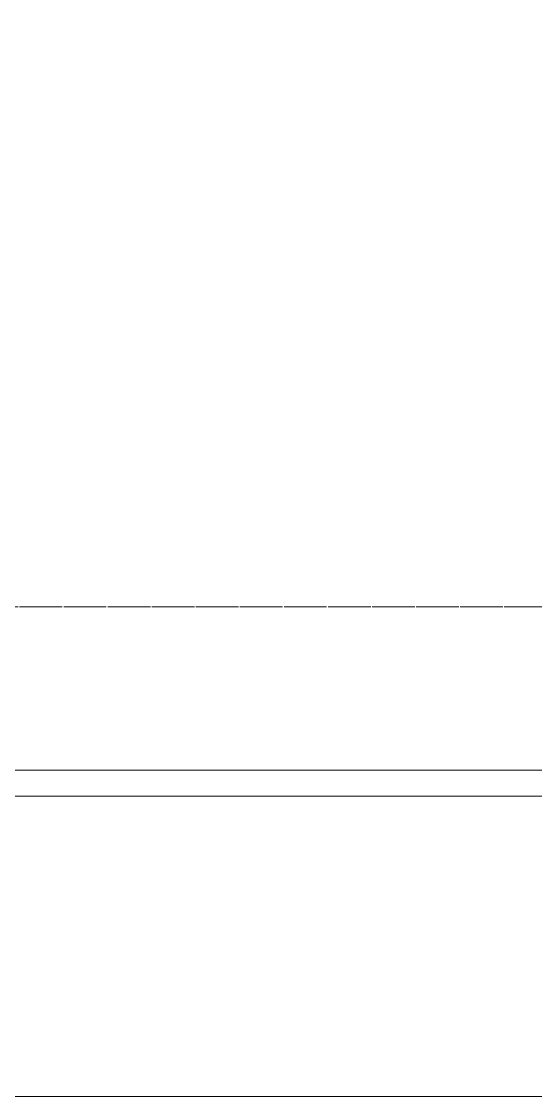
# Model space of a CAD drawing. Units: millimetres at full size. Extents: x -21196 to 21204, y -11807 to 11807.
# Drawn here: x -7074 to -6916.5, y -3530.1 to -3200.9 of the extents above; entities that cross this region are included whole.
import ezdxf

# ---------------------------------------------------------------- set-up
doc = ezdxf.new("R2010")
doc.units = ezdxf.units.MM
doc.header["$LTSCALE"] = 0.5
doc.linetypes.add('USER3', pattern=[26.999999, 20.299999, -1.7, 0.8, -1.7, 0.8, -1.7])
doc.layers.add('1-0_設備-5(241129配置図菊池追記(立面図).jww)(機器配置図 260128.dwg)', color=7, linetype='Continuous', lineweight=9)

msp = doc.modelspace()

# ---------------------------------------------------------------- linework, layer by layer
at = {"layer": '1-0_設備-5(241129配置図菊池追記(立面図).jww)(機器配置図 260128.dwg)'}
msp.add_line((-9209.5215, -3438.1471), (-6709.5215, -3438.1471), dxfattribs=at)
msp.add_line((-9209.5215, -3438.1471), (-6709.5215, -3438.1471), dxfattribs=at)
msp.add_line((-9209.5215, -3438.1471), (-6709.5215, -3438.1471), dxfattribs=at)
at = {"layer": '1-0_設備-5(241129配置図菊池追記(立面図).jww)(機器配置図 260128.dwg)', "linetype": 'USER3'}
for points in [[(-8999.5215, -1480.1471), (-6779.5215, -1480.1471), (-6779.5215, -3380.1471), (-8999.5215, -3380.1471)], [(-8999.5215, -1480.1471), (-6832.4215, -1480.1471), (-6832.4215, -3380.1471), (-8999.5215, -3380.1471)], [(-8995.3229, -1480.1471), (-6686.0215, -1480.1471), (-6686.0215, -3380.1471), (-8995.3229, -3380.1471)]]:
    msp.add_lwpolyline(points, close=True, dxfattribs=at)
at = {"layer": '1-0_設備-5(241129配置図菊池追記(立面図).jww)(機器配置図 260128.dwg)'}
msp.add_lwpolyline([(-9209.5215, -3530.1471), (-6709.5215, -3530.1471), (-6709.5215, -3430.1471), (-9209.5215, -3430.1471)], close=True, dxfattribs=at)
msp.add_lwpolyline([(-9209.5215, -3530.1471), (-6709.5215, -3530.1471), (-6709.5215, -3430.1471), (-9209.5215, -3430.1471)], close=True, dxfattribs=at)
msp.add_lwpolyline([(-9209.5215, -3530.1471), (-6709.5215, -3530.1471), (-6709.5215, -3430.1471), (-9209.5215, -3430.1471)], close=True, dxfattribs=at)

doc.saveas('drawing.dxf')
